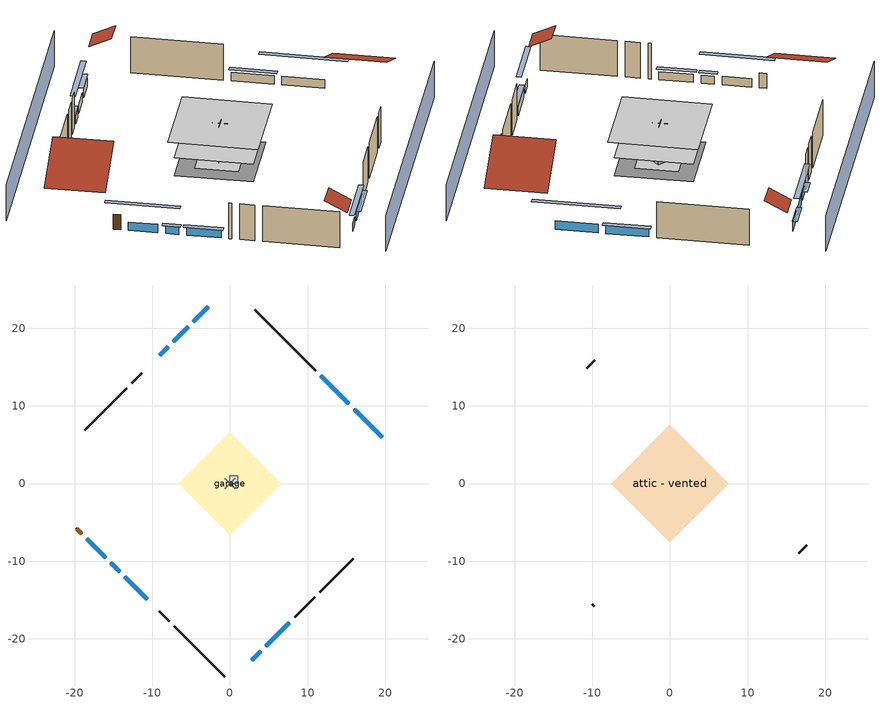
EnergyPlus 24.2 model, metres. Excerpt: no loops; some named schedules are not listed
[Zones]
conditioned space
 floor to garage (Floor1 construction): -3.66,0 0,3.66 3.66,0 0,-3.66 z0
 floor adiabatic (AdiabaticFloorConstruction): -6.63,0 0,6.63 6.63,0 0,-6.63 z2.44
 floor foundation (Slab2 construction): -6.63,0 0,6.63 6.63,0 0,-6.63 z0
 wall outside (AdiabaticWallConstruction 1): -19.77,-5.8 -19.13,-6.44 z0:2.03
 wall outside (AdiabaticWallConstruction): 19.59,5.98 15.98,9.59 / 15.32,10.25 11.7,13.87 / -18.47,-7.1 -16,-9.57 z0:1.16; -2.82,22.75 -4.73,20.84 / -5.38,20.19 -7.29,18.28 z0:1.22; 2.82,-22.75 3.93,-21.64 / -15.35,-10.22 -14.23,-11.34 z0:1.07; 4.59,-20.98 7.66,-17.91 z0:1.13; -13.57,-12 -10.66,-14.91 z0:1.1; -7.95,17.62 -9.04,16.53 z0:1.04
 wall outside (Wall3 construction): 11.04,14.53 3.22,22.35 z0:4.88
 wall outside (Wall4 construction): 11.56,-14.01 15.91,-9.66 z0:4.88
 wall outside (Wall7 construction): -7.15,-18.42 -0.66,-24.91 z0:4.88
 wall outside (Wall8 construction): -13.33,12.24 -18.74,6.83 z0:4.88
 wall to garage (Wall5 construction): -0.65,0.65 0.65,-0.65 z0:4.88
 wall to garage (Wall6 construction): -0.65,-0.65 0.65,0.65 z0:4.88
 window (WindowConstruction): 19.59,5.98 15.98,9.59 z0:1.16
 window (WindowConstruction 9): -2.82,22.75 -4.73,20.84 z0:1.22
 window (WindowConstruction 1): 15.32,10.25 11.7,13.87 z0:1.16
 window (WindowConstruction 2): 2.82,-22.75 3.93,-21.64 z0:1.07
 window (WindowConstruction 3): 4.59,-20.98 7.66,-17.91 z0:1.13
 window (WindowConstruction 4): -18.47,-7.1 -16,-9.57 z0:1.16
 window (WindowConstruction 5): -15.35,-10.22 -14.23,-11.34 z0:1.07
 window (WindowConstruction 6): -13.57,-12 -10.66,-14.91 z0:1.1
 window (WindowConstruction 7): -5.38,20.19 -7.29,18.28 z0:1.22
 window (WindowConstruction 8): -7.95,17.62 -9.04,16.53 z0:1.04
 door (Door): -19.77,-5.8 -19.13,-6.44 z0:2.03
 ceiling adiabatic (AdiabaticFloorConstruction): 0,-6.63 6.63,0 0,6.63 -6.63,0 z2.44
furnace airloop ret air zone
 floor adiabatic (AdiabaticConst): 0,0 0,1 1,1 1,0 z0
 wall adiabatic (AdiabaticConst): 0,1 0,0 1,0 1,1 0,1 z0:1
 ceiling adiabatic (AdiabaticConst): 1,0 1,1 0,1 0,0 z1
garage
 floor foundation (Slab1 construction): -3.66,0 0,3.66 3.66,0 0,-3.66 z0
 wall outside (Wall1 construction): 8.32,-17.25 10.9,-14.67 z0:4.88
 wall outside (Wall12 construction): -11.38,14.19 -12.67,12.9 z0:4.88
 wall outside (Wall2 construction): -9.1,-16.47 -7.81,-17.76 z0:4.88
attic - vented
 floor to conditioned space (Floor2 construction Reversed): -7.57,0 0,7.57 7.57,0 0,-7.57 z4.88
 wall outside (Wall10 construction): -9.7,15.87 -10.72,14.85 z0:4.88
 wall outside (Wall11 construction): -10,-15.57 -9.76,-15.81 z0:4.88
 wall outside (Wall9 construction): 16.57,-9.01 17.58,-7.99 z0:4.88
 roof outside (Roof1 construction): 20.25,5.32,4.88 15.49,0.56,8.24 20.81,-4.76,8.24 25.57,0,4.88
 roof outside (Roof2 construction): 2.16,-23.41,4.88 0.23,-21.48,6.24 -1.93,-23.64,6.24 0,-25.57,4.88
 roof outside (Roof3 construction): -2.16,23.41,4.88 -0.23,21.48,6.24 1.93,23.64,6.24 0,25.57,4.88
 roof outside (Roof4 construction): -20.43,-5.14,4.88 -15.83,-0.54,8.13 -20.97,4.6,8.13 -25.57,0,4.88
shading: 3.23,-28.8 28.8,-3.23 / -3.23,28.8 -28.8,3.23 z0:4.88; 14.04,11.53 21.53,4.04 21.97,4.47 14.47,11.97 z3.9; -4.94,20.63 -2.6,22.97 -3.03,23.4 -5.37,21.06 z1.52; 11.49,14.09 15.53,10.04 15.97,10.47 11.92,14.52 z1.46; 5.87,-19.7 0.88,-24.69 1.31,-25.12 6.3,-20.13 z3.81; 7.88,-17.69 4.37,-21.2 4.81,-21.63 8.31,-18.13 z1.43; -14.06,-11.51 -20.41,-5.16 -20.84,-5.59 -14.49,-11.94 z3.9; -14.02,-11.55 -15.56,-10.01 -15.99,-10.44 -14.45,-11.99 z1.37; -10.44,-15.13 -13.79,-11.78 -14.22,-12.21 -10.87,-15.56 z1.4; -9.23,16.34 -3.44,22.13 -3.87,22.56 -9.66,16.77 z3.96; -9.26,16.31 -7.73,17.84 -8.16,18.27 -9.69,16.74 z1.34
[Building]
Building 1: Terrain=Suburbs
[Site:Location]
Portland Intl Arpt_OR: Latitude {deg}=45.59; Longitude {deg}=-122.6; Time Zone {hr}=-8; Elevation {m}=33; Keep Site Location Information=Yes
[Site:GroundTemperature:Shallow]
10.2558, 8.96328, 8.85977, 9.47314, 11.9355, 14.3863, 16.5111, 17.8571, 17.9714, 16.8767, 14.8061, 12.4304
[Site:WaterMainsTemperature]
Calculation Method=Schedule; Temperature Schedule=mains temperature schedule
[Material] Roughness=Rough; Thermal Absorptance=0.9
Name | Thickness {m} | Conductivity {W/m-K} | Density {kg/m3} | Specific Heat {J/kg-K} | Solar Absorptance | Visible Absorptance
asphalt or fiberglass shingles | 0.00635 | 0.162714 | 1121.4 | 1465.45 | 0.85 | 0.85
ceiling loosefill ins | 0.0846667 | 0.0480833 | 16.02 | 1046.75 | 0.7 | 0.7
ceiling stud and cavity | 0.1397 | 0.0920385 | 65.682 | 1177.47 | 0.7 | 0.7
concrete 4.0 in. | 0.1016 | 1.803125 | 2242.8 | 837.4 | 0.7 | 0.7
door material | 0.04445 | 0.0612267 | 512.64 | 1214.23 | 0.7 | 0.7
floor covering | 0.0127 | 0.0433444 | 54.468 | 1339.84 | 0.6 | 0.6
floor covering 1 | 0.0127 | 0.0450781 | 54.468 | 1339.84 | 0.9 | 0.9
floor rigid ins; wall rigid ins | 0.512978 | 0.029427 | 32.04 | 1214.23 | 0.7 | 0.7
floor stud and cavity | 0.1397 | 0.923637 | 92.3553 | 1139.71 | 0.7 | 0.7
floor stud and cavity 1 | 0.1397 | 1.75129 | 37.0049 | 1207.88 | 0.7 | 0.7
furniture material conditioned space 1; furniture material garage 1 | 0.1524 | 0.115458 | 640.8 | 1214.23 | 0.6 | 0.6
gypsum board | 0.0127 | 0.160291 | 801 | 837.4 | 0.6 | 0.6
osb sheathing 0.5 in. | 0.0127 | 0.115458 | 512.64 | 1214.23 | 0.6 | 0.6
osb sheathing 0.5 in. 1; osb sheathing 0.5 in. 2; osb sheathing 0.5 in. 3 | 0.0127 | 0.115458 | 512.64 | 1214.23 | 0.7 | 0.7
osb sheathing 0.75 in. | 0.01905 | 0.115458 | 512.64 | 1214.23 | 0.7 | 0.7
roof rigid ins | 0.00281632 | 0.029427 | 32.04 | 1214.23 | 0.7 | 0.7
wall stud and cavity | 0.1397 | 0.727959 | 139.0536 | 1170.24 | 0.6 | 0.6
wall stud and cavity 1 | 0.1397 | 0.550994 | 139.0536 | 1170.24 | 0.7 | 0.7
wall stud and cavity 2 | 0.1397 | 0.335416 | 139.0536 | 1170.24 | 0.7 | 0.7
wall stud and cavity 3 | 0.0889 | 0.380278 | 52.3479 | 1209.89 | 0.7 | 0.7
wall stud and cavity 4 | 0.0889 | 0.391764 | 83.0341 | 1211.67 | 0.7 | 0.7
wood siding | 0.0254 | 0.102417 | 544.68 | 1172.36 | 0.85 | 0.85
wood siding 1; wood siding 2 | 0.0254 | 0.102417 | 544.68 | 1172.36 | 0.7 | 0.7
[Material:NoMass]
Adiabatic: Roughness=Rough; Thermal Resistance {m2-K/W}=176.1; Thermal Absorptance=0.9; Solar Absorptance=0.7; Visible Absorptance=0.7
[WindowMaterial:SimpleGlazingSystem]
WindowMaterial: U-Factor {W/m2-K}=2.78222; Solar Heat Gain Coefficient=0.56
[Construction]
AdiabaticConst: Adiabatic
AdiabaticFloorConstruction: floor stud and cavity 1, floor rigid ins, osb sheathing 0.75 in., floor covering
AdiabaticWallConstruction: wood siding 1, wall rigid ins, wall stud and cavity 3, gypsum board
AdiabaticWallConstruction 1: wood siding 2, wall rigid ins, wall stud and cavity 3, gypsum board
Door: door material
Floor1 construction: floor stud and cavity, osb sheathing 0.75 in., floor covering
Floor2 construction Reversed: gypsum board, ceiling stud and cavity, ceiling loosefill ins
furniture construction conditioned space 1: furniture material conditioned space 1
furniture construction garage 1: furniture material garage 1
PartitionWallConstruction: gypsum board, wall stud and cavity 4, gypsum board
Roof1 construction; Roof2 construction; Roof3 construction; Roof4 construction: asphalt or fiberglass shingles, roof rigid ins, osb sheathing 0.5 in.
Slab1 construction: concrete 4.0 in.
Slab2 construction: concrete 4.0 in., floor covering 1
Wall1 construction; Wall2 construction: wood siding, osb sheathing 0.5 in. 1, wall stud and cavity
Wall10 construction; Wall11 construction; Wall12 construction; Wall9 construction: wood siding, osb sheathing 0.5 in. 3, wall stud and cavity
Wall3 construction; Wall4 construction: wood siding, osb sheathing 0.5 in. 1, wall stud and cavity 1, gypsum board
Wall5 construction: osb sheathing 0.5 in. 2, wall stud and cavity 2, gypsum board
Wall6 construction: osb sheathing 0.5 in. 3, wall stud and cavity 2, gypsum board
Wall7 construction; Wall8 construction: wood siding, osb sheathing 0.5 in. 3, wall stud and cavity 1, gypsum board
WindowConstruction; WindowConstruction 1; WindowConstruction 2; WindowConstruction 3; WindowConstruction 4; WindowConstruction 5; WindowConstruction 6; WindowConstruction 7; WindowConstruction 8; WindowConstruction 9: WindowMaterial
[Zone] Multiplier=1
Name | Volume {m3} | Part of Total Floor Area
attic - vented | 91.436 | Yes
conditioned space | 493.619 | Yes
furnace airloop ret air zone | 1 | No
garage | 65.242 | Yes
[Space]
Name | Zone | Volume {m3} | Space Type
attic - vented 1 | attic - vented | 91.436
conditioned space 1 | conditioned space | 493.619
furnace airloop ret air space | furnace airloop ret air zone |  | Plenum Space Type
garage 1 | garage | 65.242
[OtherEquipment] Design Level Calculation Method=EquipmentLevel
Name | Fuel Type | Zone or ZoneList or Space or SpaceList | Schedule | Design Level {W} | Fraction Latent | Fraction Radiant | Fraction Lost
furnace airloop_0 RetCondToDZ; furnace airloop_0 SupCondToDZ; furnace airloop_0 SupSensLkToDZ | None | attic - vented 1 | Always On Discrete | 0 | 0 | 0 | 0
furnace airloop_0 SupLatLkToDZ | None | attic - vented 1 | Always On Discrete | 0 | 1 | 0 | 0
clothes dryer 1 | NaturalGas | conditioned space 1 | clothes_dryer | 10055.9 | 0.015 | 0.081 | 0.85
cooking range 1 | Electricity | conditioned space 1 | cooking_range | 0 | 0.08 | 0.432 | 0.2
furnace airloop_0 SupCondToLv; furnace airloop_0 SupSensLkToCond; mech vent house fan sensible load; water heater sens | None | conditioned space 1 | Always On Discrete | 0 | 0 | 0 | 0
furnace airloop_0 SupLatLkToCond; mech vent house fan latent load; water heater lat | None | conditioned space 1 | Always On Discrete | 0 | 1 | 0 | 0
general water use latent | None | conditioned space 1 | general water use schedule | 25.6591 | 1 | 0 | 0
general water use sensible | None | conditioned space 1 | general water use schedule | -25.2881 | 0 | 0.6 | 0
water heater energy adjustment1 | Electricity | conditioned space 1 | Always On Discrete | 0.01 | 0 | 0 | 1
furnace airloop_0 RetCondToRP; furnace airloop_0 RetSensLkToRP | None | furnace airloop ret air space | Always On Discrete | 0 | 0 | 0 | 0
furnace airloop_0 RetLatLkToRP | None | furnace airloop ret air space | Always On Discrete | 0 | 1 | 0 | 0
[ZoneInfiltration:DesignFlowRate] Schedule=Always On Discrete; Design Flow Rate Calculation Method=Flow/Zone; Design Flow Rate {m3/s}=0
Name | Zone or ZoneList or Space or SpaceList
attic_vented 1 duct leakage imbalance infil flow | attic - vented 1
infil flow; natural vent flow; whole house fan flow | conditioned space 1
[ZoneInfiltration:EffectiveLeakageArea] Schedule=Always On Discrete
Name | Zone or Space | Effective Air Leakage Area {cm2} | Stack Coefficient | Wind Coefficient
infil attic - vented 1 | attic - vented 1 | 3819.48 | 0.000166454 | 4.21999e-05
infil garage 1 | garage 1 | 339.796 | 0.000129147 | 4.38083e-05
[ZoneMixing] Schedule=Always On Continuous; Design Flow Rate Calculation Method=Flow/Zone; Design Flow Rate {m3/s}=0
Name | Zone or Space | Source Zone or Space
furnace airloop_0 ZoneMixCondToDZ mix; whole house fan mix | attic - vented | conditioned space
furnace airloop_0 ZoneMixDZToCond mix | conditioned space | attic - vented
[SurfaceProperty:ExposedFoundationPerimeter] Exposed Perimeter Calculation Method=TotalExposedPerimeter
Name | Total Exposed Perimeter {m}
Slab2 | 34.68624
Slab1 | 14.6304
[SurfaceProperty:IncidentSolarMultiplier] Incident Solar Multiplier=1; Incident Solar Multiplier Schedule=trans schedule winter=0.85 summer=0.7
Window1; Window10; Window2; Window3; Window4; Window5; Window6; Window7; Window8; Window9
[InternalMass]
Name | Construction | Zone or ZoneList | Space or SpaceList | Surface Area {m2}
furniture mass conditioned space 1 | furniture construction conditioned space 1 | conditioned space | conditioned space 1 | 80.97429
partition wall mass | PartitionWallConstruction | conditioned space | conditioned space 1 | 202.436
furniture mass garage 1 | furniture construction garage 1 | garage | garage 1 | 2.67561
[Lights] Design Level Calculation Method=LightingLevel; Return Air Fraction=0; Fraction Radiant=0.6; Fraction Visible=0.2; Fraction Replaceable=1
Name | Zone or ZoneList or Space or SpaceList | Schedule | Lighting Level {W}
interior lighting | conditioned space 1 | lighting_interior | 399.153
garage lighting | garage 1 | lighting_garage | 13.2254
[People]
occupants: Zone or ZoneList or Space or SpaceList=conditioned space 1; Number of People Schedule=occupants; Number of People Calculation Method=People; Number of People=1; Fraction Radiant=0.314171; Sensible Heat Fraction=0.56303; Activity Level Schedule=occupants activity schedule; Carbon Dioxide Generation Rate {m3/s-W}=0; Enable ASHRAE 55 Comfort Warnings=No; Mean Radiant Temperature Calculation Type=EnclosureAveraged
[ElectricEquipment] Design Level Calculation Method=EquipmentLevel
Name | Zone or ZoneList or Space or SpaceList | Schedule | Design Level {W} | Fraction Latent | Fraction Radiant | Fraction Lost
ceiling fan | conditioned space 1 | ceiling_fan | 17.3875 | 0 | 0.558 | 0
clothes dryer | conditioned space 1 | clothes_dryer | 756.925 | 0.015 | 0.081 | 0.85
clothes washer | conditioned space 1 | clothes_washer | 534.343 | 0.03 | 0.162 | 0.7
cooking range | conditioned space 1 | cooking_range | 2481.6 | 0.08 | 0.432 | 0.2
dishwasher | conditioned space 1 | dishwasher | 808.323 | 0.3 | 0.18 | 0.4
fridge | conditioned space 1 | fridge schedule | 57.5342 | 0 | 0.6 | 0
mech vent bath fan 0 | conditioned space 1 | mech vent bath fan 0 schedule | 30 | 0 | 0 | 1
mech vent house fan | conditioned space 1 | mech vent house fan schedule | 0 | 0 | 0 | 1
mech vent house fan cfis | conditioned space 1 | mech vent house fan cfis schedule | 0 | 0 | 0 | 0
mech vent range fan 0 | conditioned space 1 | mech vent range fan 0 schedule | 30 | 0 | 0 | 1
misc permanent spa heater | conditioned space 1 | misc permanent spa heater schedule | 298.533 | 0 | 0 | 1
misc permanent spa pump | conditioned space 1 | misc permanent spa pump schedule | 312.193 | 0 | 0 | 1
misc plug loads | conditioned space 1 | plug_loads_other | 614.616 | 0.021 | 0.558 | 0.049
misc tv | conditioned space 1 | plug_loads_tv | 722.446 | 0 | 0.6 | 0
whole house fan | conditioned space 1 | Always On Discrete | 0 | 0 | 0 | 1
freezer | garage 1 | freezer schedule | 194.914 | 0 | 0.6 | 0
fridge 1 | garage 1 | fridge schedule 1 | 100.822 | 0 | 0.6 | 0
[SpaceList]
Plenum Space Type: furnace airloop ret air space
[AvailabilityManager:Scheduled]
furnace airloop Availability Manager: Schedule=Always On Discrete
[AirLoopHVAC:ReturnPlenum]
Air Loop HVAC Return Plenum 1: Zone=furnace airloop ret air zone
[WaterUse:Equipment]
dishwasher: Peak Flow Rate {m3/s}=1.37531e-05; Flow Rate Fraction Schedule=hot_water_dishwasher
[Foundation:Kiva] Wall Height Above Grade {m}=0.1016; Wall Depth Below Slab {m}=0.2032
Name | Initial Indoor Air Temperature {C}
Foundation Kiva 1 | 13.4258
Foundation Kiva 2 | 20
[Foundation:Kiva:Settings]
Soil Conductivity {W/m-K}=2.4234; Soil Density {kg/m3}=1842.3; Soil Specific Heat {J/kg-K}=418.7; Ground Solar Absorptivity=0.9; Ground Thermal Absorptivity=0.9; Ground Surface Roughness {m}=0.03; Far-Field Width {m}=40; Deep-Ground Boundary Condition=ZeroFlux; Deep-Ground Depth {m}=40; Minimum Cell Dimension {m}=0.2; Maximum Cell Growth Coefficient=3; Simulation Timestep=Timestep
[Exterior:Lights]
exterior lighting: Schedule=exterior lighting schedule; Design Level {W}=12.0218
[EnergyManagementSystem:GlobalVariable]
furnace_airloop_0_DuctImbalLkExhFanEquivCond
furnace_airloop_0_DuctImbalLkExhFanEquivDZ
furnace_airloop_0_DuctImbalLkSupFanEquivCond
furnace_airloop_0_DuctImbalLkSupFanEquivDZ
furnace_airloop_0_DZ_T
furnace_airloop_0_DZ_W
furnace_airloop_0_RetCondToDZ
furnace_airloop_0_RetCondToRP
furnace_airloop_0_RetLatLkToRP
furnace_airloop_0_RetSensLkToRP
furnace_airloop_0_SupCondToDZ
furnace_airloop_0_SupCondToLv
furnace_airloop_0_SupLatLkToCond
furnace_airloop_0_SupLatLkToDZ
furnace_airloop_0_SupSensLkToCond
furnace_airloop_0_SupSensLkToDZ
furnace_airloop_0_ZoneMixCondToDZ
furnace_airloop_0_ZoneMixDZToCond
furnace_airloop_AH_MFR
furnace_airloop_AH_Tout
furnace_airloop_AH_VFR
furnace_airloop_AH_Wout
furnace_airloop_Fan_RTF
furnace_airloop_RA_T
furnace_airloop_Ra_W
infil_program_Qfan
infil_program_Qinf
natural_vent_program_Qnv
natural_vent_program_Qwhf
[EnergyManagementSystem:Sensor]
Name | Output:Variable or Output:Meter Index Key | Output:Variable or Output:Meter
airflow_gain | infil flow | Infiltration Sensible Heat Gain Energy
airflow_gain_1 | natural vent flow | Infiltration Sensible Heat Gain Energy
airflow_gain_2 | whole house fan flow | Infiltration Sensible Heat Gain Energy
airflow_loss | infil flow | Infiltration Sensible Heat Loss Energy
airflow_loss_1 | natural vent flow | Infiltration Sensible Heat Loss Energy
airflow_loss_2 | whole house fan flow | Infiltration Sensible Heat Loss Energy
clg_load_cond |  | Cooling:EnergyTransfer:Zone:CONDITIONED SPACE
clg_load_duct |  | Cooling:EnergyTransfer:Zone:FURNACE AIRLOOP RET AIR ZONE
clg_sp_s; clg_sp_s_1 | cooling setpoint | Schedule Value
clothes_dryer_exhaust_0_sch_s | clothes_dryer | Schedule Value
cool_season | cooling season schedule | Schedule Value
ducts_conv | furnace airloop_0 RetCondToRP | Other Equipment Convective Heating Energy
ducts_conv_1 | furnace airloop_0 RetLatLkToRP | Other Equipment Convective Heating Energy
ducts_conv_2 | furnace airloop_0 RetSensLkToRP | Other Equipment Convective Heating Energy
ducts_conv_3 | furnace airloop_0 SupCondToLv | Other Equipment Convective Heating Energy
ducts_conv_4 | furnace airloop_0 SupLatLkToCond | Other Equipment Convective Heating Energy
ducts_conv_5 | furnace airloop_0 SupSensLkToCond | Other Equipment Convective Heating Energy
ducts_rad | furnace airloop_0 RetCondToRP | Other Equipment Radiant Heating Energy
ducts_rad_1 | furnace airloop_0 RetLatLkToRP | Other Equipment Radiant Heating Energy
ducts_rad_2 | furnace airloop_0 RetSensLkToRP | Other Equipment Radiant Heating Energy
ducts_rad_3 | furnace airloop_0 SupCondToLv | Other Equipment Radiant Heating Energy
ducts_rad_4 | furnace airloop_0 SupLatLkToCond | Other Equipment Radiant Heating Energy
ducts_rad_5 | furnace airloop_0 SupSensLkToCond | Other Equipment Radiant Heating Energy
fridge_tin_s_1 | garage | Zone Mean Air Temperature
furnace_airloop_0_DZ_T_s | attic - vented | Zone Air Temperature
furnace_airloop_0_DZ_W_s | attic - vented | Zone Mean Air Humidity Ratio
furnace_airloop_AH_MFR_s | Node 6 | System Node Mass Flow Rate
furnace_airloop_AH_Tout_s | Node 6 | System Node Temperature
furnace_airloop_AH_VFR_s | Node 6 | System Node Current Density Volume Flow Rate
furnace_airloop_AH_Wout_s | Node 6 | System Node Humidity Ratio
furnace_airloop_RA_T_s | Node 9 | System Node Temperature
furnace_airloop_Ra_W_s | Node 9 | System Node Humidity Ratio
htg_load_cond |  | Heating:EnergyTransfer:Zone:CONDITIONED SPACE
htg_load_duct |  | Heating:EnergyTransfer:Zone:FURNACE AIRLOOP RET AIR ZONE
htg_sp_s; htg_sp_s_1 | heating setpoint | Schedule Value
ig_ee_conv | ceiling fan | Electric Equipment Convective Heating Energy
ig_ee_conv_1 | clothes dryer | Electric Equipment Convective Heating Energy
ig_ee_conv_10 | whole house fan | Electric Equipment Convective Heating Energy
ig_ee_conv_3 | cooking range | Electric Equipment Convective Heating Energy
ig_ee_conv_4 | dishwasher | Electric Equipment Convective Heating Energy
ig_ee_conv_5 | fridge | Electric Equipment Convective Heating Energy
ig_ee_conv_6 | misc permanent spa heater | Electric Equipment Convective Heating Energy
ig_ee_conv_7 | misc permanent spa pump | Electric Equipment Convective Heating Energy
ig_ee_conv_8 | misc plug loads | Electric Equipment Convective Heating Energy
ig_ee_conv_9 | misc tv | Electric Equipment Convective Heating Energy
ig_ee_rad | ceiling fan | Electric Equipment Radiant Heating Energy
ig_ee_rad_1 | clothes dryer | Electric Equipment Radiant Heating Energy
ig_ee_rad_10 | whole house fan | Electric Equipment Radiant Heating Energy
ig_ee_rad_3 | cooking range | Electric Equipment Radiant Heating Energy
ig_ee_rad_4 | dishwasher | Electric Equipment Radiant Heating Energy
ig_ee_rad_5 | fridge | Electric Equipment Radiant Heating Energy
ig_ee_rad_6 | misc permanent spa heater | Electric Equipment Radiant Heating Energy
ig_ee_rad_7 | misc permanent spa pump | Electric Equipment Radiant Heating Energy
ig_ee_rad_8 | misc plug loads | Electric Equipment Radiant Heating Energy
ig_ee_rad_9 | misc tv | Electric Equipment Radiant Heating Energy
ig_lgt_conv | interior lighting | Lights Convective Heating Energy
ig_lgt_rad | interior lighting | Lights Radiant Heating Energy
ig_lgt_vis | interior lighting | Lights Visible Radiation Heating Energy
ig_oe_conv | clothes dryer 1 | Other Equipment Convective Heating Energy
ig_oe_conv_1 | cooking range 1 | Other Equipment Convective Heating Energy
ig_oe_conv_2 | general water use latent | Other Equipment Convective Heating Energy
ig_oe_conv_3 | general water use sensible | Other Equipment Convective Heating Energy
ig_oe_conv_4 | water heater energy adjustment1 | Other Equipment Convective Heating Energy
ig_oe_conv_5 | water heater lat | Other Equipment Convective Heating Energy
ig_oe_conv_6 | water heater sens | Other Equipment Convective Heating Energy
ig_oe_rad | clothes dryer 1 | Other Equipment Radiant Heating Energy
ig_oe_rad_1 | cooking range 1 | Other Equipment Radiant Heating Energy
ig_oe_rad_2 | general water use latent | Other Equipment Radiant Heating Energy
ig_oe_rad_3 | general water use sensible | Other Equipment Radiant Heating Energy
ig_oe_rad_4 | water heater energy adjustment1 | Other Equipment Radiant Heating Energy
ig_oe_rad_5 | water heater lat | Other Equipment Radiant Heating Energy
ig_oe_rad_6 | water heater sens | Other Equipment Radiant Heating Energy
ig_ppl_conv | occupants | People Convective Heating Energy
ig_ppl_rad | occupants | People Radiant Heating Energy
im_conv | furniture mass conditioned space 1 | Surface Inside Face Convection Heat Gain Energy
im_conv_1 | partition wall mass | Surface Inside Face Convection Heat Gain Energy
im_ig | furniture mass conditioned space 1 | Surface Inside Face Internal Gains Radiation Heat Gain Energy
im_ig_1 | partition wall mass | Surface Inside Face Internal Gains Radiation Heat Gain Energy
im_lgt | furniture mass conditioned space 1 | Surface Inside Face Lights Radiation Heat Gain Energy
im_lgt_1 | partition wall mass | Surface Inside Face Lights Radiation Heat Gain Energy
im_sol | furniture mass conditioned space 1 | Surface Inside Face Solar Radiation Heat Gain Energy
im_sol_1 | partition wall mass | Surface Inside Face Solar Radiation Heat Gain Energy
im_surf | furniture mass conditioned space 1 | Surface Inside Face Net Surface Thermal Radiation Heat Gain Energy
im_surf_1 | partition wall mass | Surface Inside Face Net Surface Thermal Radiation Heat Gain Energy
mech_vent_bath_fan_0_sch_s | mech vent bath fan 0 schedule | Schedule Value
mech_vent_range_fan_0_sch_s | mech vent range fan 0 schedule | Schedule Value
mv_conv | mech vent bath fan 0 | Electric Equipment Convective Heating Energy
mv_conv_1 | mech vent house fan | Electric Equipment Convective Heating Energy
mv_conv_2 | mech vent house fan cfis | Electric Equipment Convective Heating Energy
mv_conv_3 | mech vent range fan 0 | Electric Equipment Convective Heating Energy
mv_conv_4 | mech vent house fan latent load | Other Equipment Convective Heating Energy
mv_conv_5 | mech vent house fan sensible load | Other Equipment Convective Heating Energy
mv_rad | mech vent bath fan 0 | Electric Equipment Radiant Heating Energy
mv_rad_1 | mech vent house fan | Electric Equipment Radiant Heating Energy
mv_rad_2 | mech vent house fan cfis | Electric Equipment Radiant Heating Energy
mv_rad_3 | mech vent range fan 0 | Electric Equipment Radiant Heating Energy
mv_rad_4 | mech vent house fan latent load | Other Equipment Radiant Heating Energy
mv_rad_5 | mech vent house fan sensible load | Other Equipment Radiant Heating Energy
natural_vent_s | natural vent schedule | Schedule Value
out_pb_s |  | Site Outdoor Air Barometric Pressure
out_wt_s |  | Site Outdoor Air Humidity Ratio
site_vw_s |  | Site Wind Speed
ss_back_out | Window1 | Surface Window Shortwave from Zone Back Out Window Heat Transfer Rate
